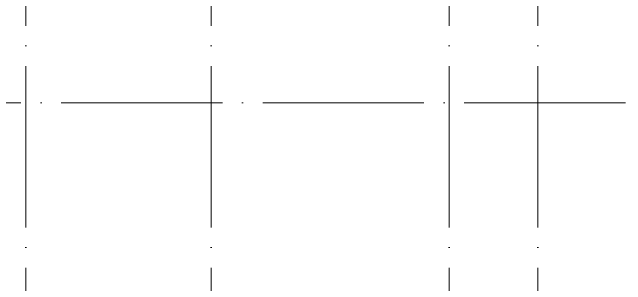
# Model space of a CAD drawing. Header units: millimetres. Extents: x -68946 to 288321, y -402657 to 324925.
# Drawn here: x 131018 to 138630, y 6370 to 9747 of the extents above; entities that cross this region are included whole.
import ezdxf

# ---------------------------------------------------------------- set-up
doc = ezdxf.new("R2010")
doc.units = ezdxf.units.MM
doc.linetypes.add('ADSK_Линия сетки', pattern=[2500, 2000, -250, 0, -250])
doc.layers.add('S-GRID-____-OTLN', color=250, linetype='Continuous', lineweight=9)

msp = doc.modelspace()

# ---------------------------------------------------------------- linework, layer by layer
at = {"layer": 'S-GRID-____-OTLN', "color": 18, "linetype": 'ADSK_Линия сетки', "true_color": 0x000000}
for p, q in [((131187.9138, -2919.5356), (131187.9138, 61063.6538)), ((133487.9138, -2919.5356), (133487.9138, 61063.6538)), ((136437.9138, -2919.5356), (136437.9138, 61063.6538)), ((137537.9138, -2919.5356), (137537.9138, 61063.6538)), ((168626.8279, 8625), (111607.9138, 8625))]:
    msp.add_line(p, q, dxfattribs=at)

doc.saveas('drawing.dxf')
